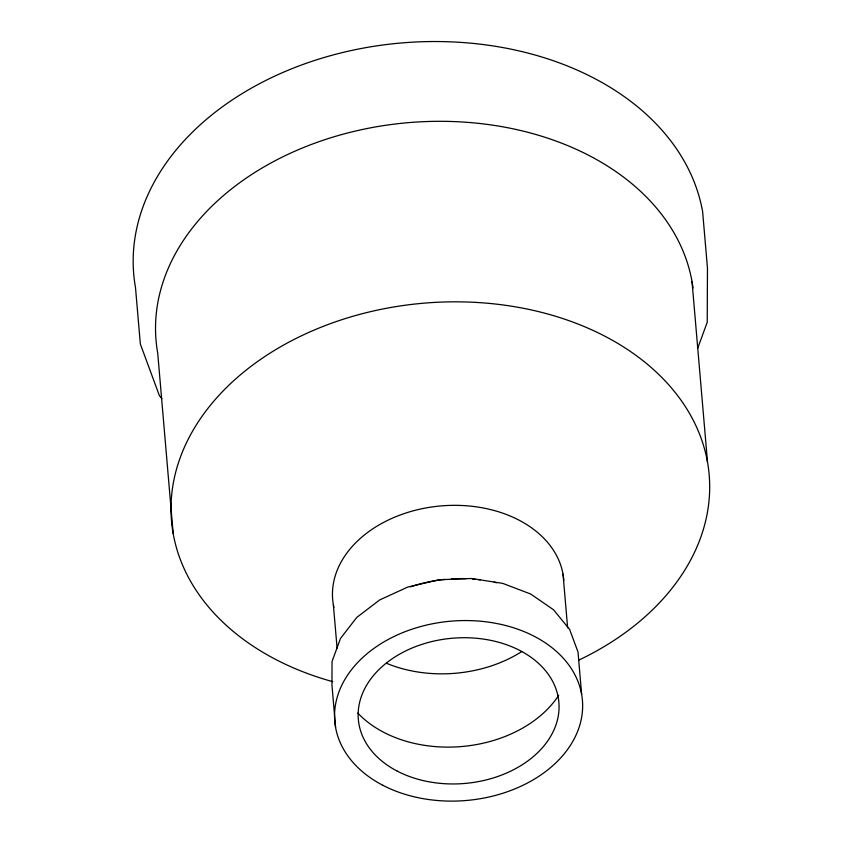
<?xml version="1.0" encoding="UTF-8"?>
<svg xmlns="http://www.w3.org/2000/svg" width="843" height="843" viewBox="0 0 843 843"><rect width="100%" height="100%" fill="white"/><g stroke="black" fill="none" stroke-linecap="round" stroke-linejoin="round"><path stroke-width="1.26" d="M697.719 348.201L707.224 322.289L707.467 268.116L702.63 211.677A286.388 207.389 -4.9 0 0 382.711 45.016A286.388 207.389 -4.9 0 0 135.491 287.547L140.338 343.997L159.39 395.63L161.867 398.665M692.029 281.604L707.509 462.122M581.628 694.305L578.003 651.976L569.699 629.563L553.577 609.805L530.742 594.052L502.744 583.377L471.479 578.498L439.098 579.752L407.801 587.055L379.719 599.91L356.758 617.434L340.498 638.446L332.037 661.502L331.952 685.032L335.577 727.372M563.029 574.157L567.624 627.803M333.385 605.021L337.095 648.193M173.184 533.608L157.715 353.08A269.813 195.386 -4.9 0 1 395.072 124.026A269.813 195.386 -4.9 0 1 693.02 288.032M521.817 651.534A115.976 83.984 -4.9 0 1 386.515 663.283M333.902 607.54A115.976 83.984 -4.9 0 1 436.052 506.422A115.976 83.984 -4.9 0 1 563.83 580.553M332.774 681.671A269.813 195.386 -4.9 0 1 220.74 393.449A269.813 195.386 -4.9 0 1 638.046 356.905A269.813 195.386 -4.9 0 1 578.814 660.122M558.73 695.233A115.976 83.984 -4.9 0 1 462.196 746.487A115.976 83.984 -4.9 0 1 357.864 713.125M410.467 586.844A115.976 83.984 -4.9 0 1 444.883 579.415M451.479 578.878A115.976 83.984 -4.9 0 1 466 578.677M472.48 579.025A115.976 83.984 -4.9 0 1 475.073 579.236M477.665 579.489A115.976 83.984 -4.9 0 1 480.247 579.794M494.188 582.218A115.976 83.984 -4.9 0 1 496.643 582.798M397.243 771.134A100.633 72.877 -4.9 0 0 558.171 716.508A100.633 72.877 -4.9 0 0 420.394 644.874A100.633 72.877 -4.9 0 0 397.243 771.134M382.838 785.286A124.258 89.98 -4.9 0 0 581.544 717.846A124.258 89.98 -4.9 0 0 411.426 629.384A124.258 89.98 -4.9 0 0 382.838 785.286"/></g></svg>
